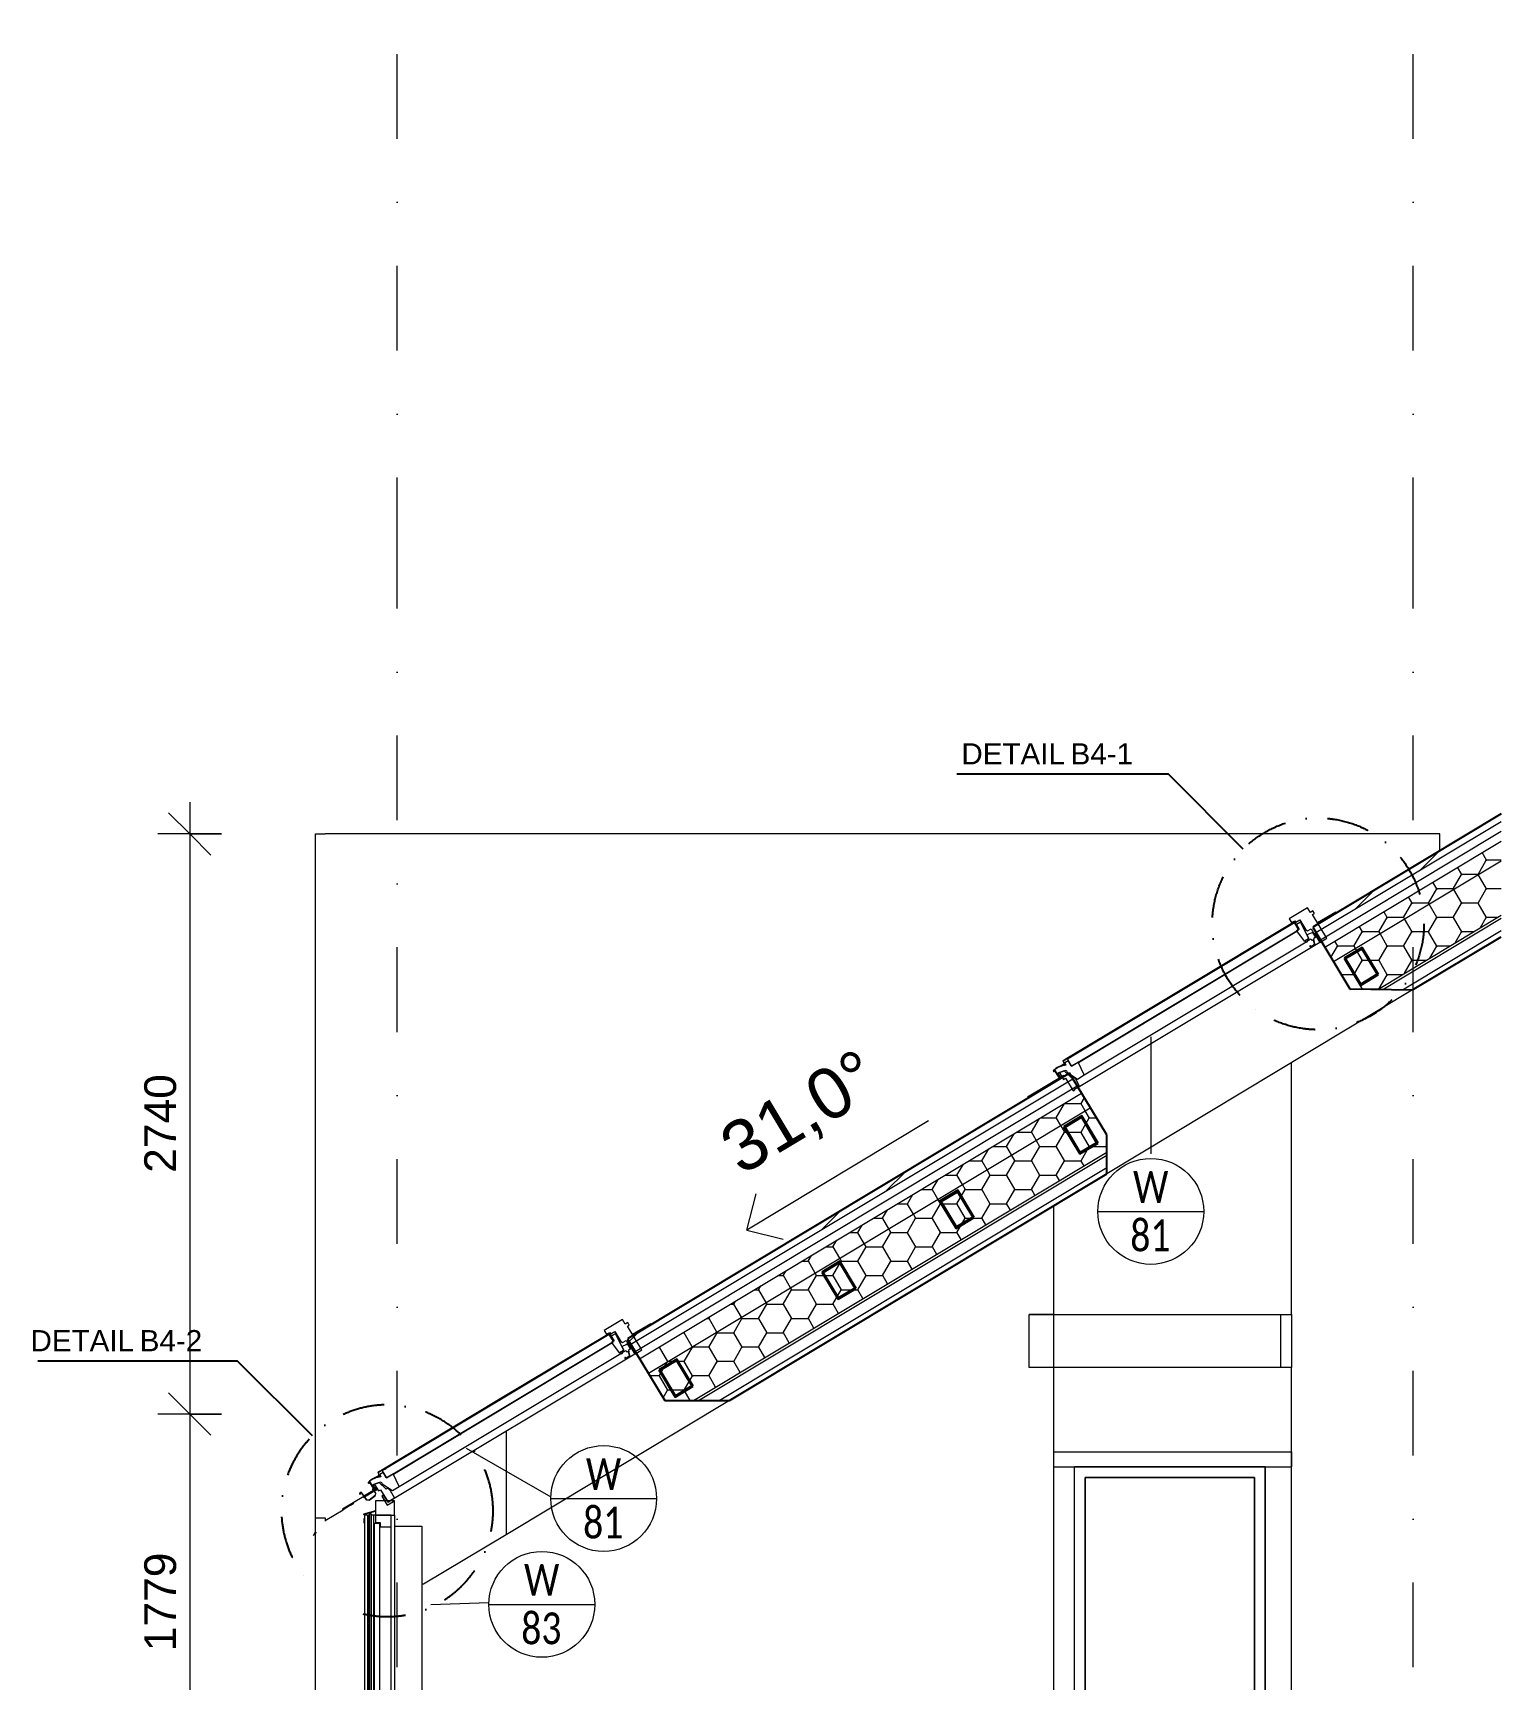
# Model space of a CAD drawing. Header units: millimetres. Extents: x -9657 to 178820, y -8645 to 72638.
# Drawn here: x 170450 to 177385, y 8348 to 16123 of the extents above; entities that cross this region are included whole.
import ezdxf

# ---------------------------------------------------------------- set-up
doc = ezdxf.new("R2010")
doc.units = ezdxf.units.MM
doc.linetypes.add('HA_DashDot_10mm-S3mm', pattern=[1000, 400, -300, 0, -300])
doc.linetypes.add('HA_DashDot_4mm-S1mm', pattern=[400, 200, -100, 0, -100])
for name, color, linetype, lineweight in [('A-____-____-DIMS', 9, 'Continuous', 5), ('A-____-____-DIMS-100', 9, 'Continuous', 5), ('A-DETL-____-OTLN', 9, 'Continuous', 25), ('A-DOOR-____-OTLN', 9, 'Continuous', 9), ('A-DOOR-FRAM-OTLN', 9, 'Continuous', 9), ('A-FLOR-____-OVHD', 9, 'HA_DashDot_4mm-S1mm', 25), ('A-GENM-____-OTLN', 9, 'Continuous', 9), ('A-GLAZ-____-IDEN', 9, 'Continuous', 9), ('A-GLAZ-____-MCUT', 9, 'Continuous', 5), ('A-GLAZ-____-OTLN', 9, 'Continuous', 5), ('A-ROOF-____-MCUT', 9, 'Continuous', 25), ('A-ROOF-____-OTLN', 9, 'Continuous', 9), ('A-ROOF-____-PATT', 9, 'Continuous', 25), ('A-WALL-____-OTLN', 9, 'Continuous', 9), ('G-____-____-DIMS', 9, 'Continuous', 5), ('G-____-____-TEXT', 9, 'Continuous', 5), ('I-WALL-____-OTLN', 9, 'Continuous', 9), ('S-BEAM-____-MCUT', 9, 'Continuous', 25), ('S-COLS-____-OTLN', 9, 'Continuous', 9), ('S-GRID-____-OTLN', 9, 'Continuous', 5)]:
    doc.layers.add(name, color=color, linetype=linetype, lineweight=lineweight)
doc.styles.add('Arial_1', font='arial.ttf', dxfattribs={"height": 150})
doc.styles.add('Arial_2', font='arial.ttf', dxfattribs={"height": 100})
doc.styles.add('Arial_4', font='arial.ttf', dxfattribs={"height": 240})
doc.styles.add('Calibri', font='calibri.ttf', dxfattribs={"width": 0.8, "height": 150})
doc.dimstyles.new('Inner_Dimensions_1', dxfattribs={"dimscale": 304.8, "dimtxt": 153.03891, "dimasz": 0.656168, "dimexe": 0.492126, "dimexo": 0.0625, "dimgap": 0.065617, "dimtad": 1, "dimdec": 0, "dimzin": 0, "dimdsep": 46, "dimtxsty": 'Arial_1', "dimblk1": 'OBLIQUE', "dimblk2": 'OBLIQUE', "dimsah": 1, "dimcen": 0.09, "dimdle": 0.492126, "dimazin": 0, "dimtfac": 1, "dimtdec": 4, "dimtix": 1, "dimtmove": 0, "dimatfit": 3, "dimfxl": 0.492126, "dimfxlon": 1, "dimtvp": 1, "dimtolj": 1, "dimtzin": 0, "dimlwd": 9, "dimlwe": 9, "dimarcsym": 2})
pattern_1 = [(0, (-4910.684, 1865.4), (117.187, 67.658), [78.125, -156.25]), (120, (-4910.684, 1865.4), (-117.18755, 67.6588), [78.125, -156.25]), (60, (-4910.684, 1865.4), (0.00045, 135.3168), [0, -156.25, 78.125, 0])]

# ---------------------------------------------------------------- blocks, each defined once
blk = doc.blocks.new('Roof-Windows_VELUX_VFE - VFE size 940x1370 _PK38__31-1785092-ŘEZ 7-7 OBJEKT C')
at = {"layer": 'A-GLAZ-____-MCUT', "color": 250}
for p, q in [((-5503.5, 9253.5), (-5518.2, 9246.3)), ((-5517, 9246), (-5503.2, 9252.8)), ((-5503.2, 9252.8), (-5503.5, 9253.5)), ((-5570.5, 9230.6), (-5579.1, 9224.3)), ((-5579.1, 9224.3), (-5576.9, 9221.3)), ((-5578, 9224.2), (-5570.7, 9229.4)), ((-5576.7, 9222.4), (-5578, 9224.2)), ((-5576.9, 9221.3), (-5573.3, 9223.8)), ((-5573.8, 9224.5), (-5576.7, 9222.4)), ((-5573.3, 9223.8), (-5573.8, 9224.5)), ((-5570.7, 9229.4), (-5545.6, 9194.9)), ((-5545.2, 9195.6), (-5570.5, 9230.6)), ((-5545.6, 9194.9), (-5533.9, 9193)), ((-5534.1, 9193.8), (-5545.2, 9195.6)), ((-5505.2, 9214.8), (-5534.1, 9193.8)), ((-5533.9, 9193), (-5504.4, 9214.4)), ((-5518.2, 9246.3), (-5503.4, 9225.9)), ((-5502.6, 9226.1), (-5517, 9246)), ((-5503.4, 9225.9), (-5505.2, 9214.8)), ((-5504.4, 9214.4), (-5502.6, 9226.1)), ((-5414.4, 9190.6), (-5502.9, 9190.6)), ((-5502.9, 9190.6), (-5502.9, 9122.4)), ((-5464.9, 9217.4), (-5473.5, 9212.3)), ((-5473.5, 9212.3), (-5447.8, 9169.4)), ((-5444.3, 9183.1), (-5464.9, 9217.4)), ((-5447.8, 9169.4), (-5417.7, 9187.4)), ((-5422.9, 9196), (-5444.3, 9183.1)), ((-5417.7, 9187.4), (-5422.9, 9196)), ((-5414.4, 9122.4), (-5414.4, 9190.6)), ((-5502.9, 9142.8), (-5560.6, 9126.7)), ((-5560.6, 9125.9), (-5502.9, 9141.9)), ((-5557.4, 9104.7), (-5558.2, 9104.7)), ((-5558.2, 9104.7), (-5558.2, 9087.9)), ((-5557.4, 9087.1), (-5557.4, 9104.7)), ((-5502.9, 9141.9), (-5502.9, 9142.8)), ((-5502.9, 9122.4), (-5502.9, 9088.5)), ((-5429.3, 9122.4), (-5502.9, 9122.4)), ((-5502.9, 9122.4), (-5414.4, 9122.4)), ((-5429.3, 9067.9), (-5429.3, 9122.4)), ((-5558.2, 9087.9), (-5560.6, 9087.9)), ((-5560.6, 9087.1), (-5557.4, 9087.1)), ((-5509, 9083), (-5509, 7899.8)), ((-5483.5, 9083), (-5509, 9083)), ((-5502.9, 9088.5), (-5480.8, 9088.5)), ((-5483.5, 7899.8), (-5483.5, 9083)), ((-5480.8, 9088.5), (-5480.8, 9067.9)), ((-5480.8, 9067.9), (-5429.3, 9067.9)), ((-5519, 7911.4), (-5519, 7822.8)), ((-5509, 7911.4), (-5519, 7911.4)), ((-5509, 7896.7), (-5509, 7911.4)), ((-5509, 7899.8), (-5483.5, 7899.8)), ((-5501.3, 7896.7), (-5509, 7896.7)), ((-5501.3, 7822.8), (-5501.3, 7896.7)), ((-5480.8, 7896.7), (-5501.3, 7896.7)), ((-5501.3, 7896.7), (-5501.3, 7820.6)), ((-5429.3, 7911.5), (-5480.8, 7916.9)), ((-5480.8, 7916.9), (-5480.8, 7896.7)), ((-5414.4, 7911.5), (-5429.3, 7911.5)), ((-5414.4, 7820.6), (-5414.4, 7911.5)), ((-5519, 7822.8), (-5501.3, 7822.8)), ((-5501.3, 7820.6), (-5414.4, 7820.6))]:
    blk.add_line(p, q, dxfattribs=at)
at = {"layer": 'A-GLAZ-____-OTLN', "color": 250}
for p, q in [((-5555.6, 9122.4), (-5555.6, 7840.6)), ((-5541.6, 9122.4), (-5555.6, 9122.4)), ((-5541.6, 9122.4), (-5541.6, 7820.6)), ((-5537.6, 9122.4), (-5537.6, 7820.6)), ((-5532.2, 9122.4), (-5537.6, 9122.4)), ((-5532.2, 9128), (-5521.8, 9128)), ((-5532.2, 9128), (-5532.2, 7820.6)), ((-5521.8, 7820.6), (-5521.8, 9128)), ((-5511, 9122.4), (-5521.8, 9122.4)), ((-5511, 7911.4), (-5511, 9122.4)), ((-5502.9, 9122.4), (-5511, 9122.4)), ((-5414.4, 9122.4), (-5414.4, 7911.5)), ((-5429.3, 7911.5), (-5429.3, 9067.9)), ((-5555.6, 7840.6), (-5551.6, 7820.6)), ((-5511, 7822.8), (-5511, 7820.6))]:
    blk.add_line(p, q, dxfattribs=at)
blk = doc.blocks.new('Roof-Windows_VELUX_GLL_1061 - PK08-1785849-ŘEZ 7-7 OBJEKT C')
at = {"layer": 'A-GLAZ-____-OTLN', "color": 250}
for p, q in [((-5659.2, 9152.4), (-5558.6, 9212.8)), ((-5557.9, 9213.2), (-5513.5, 9239.9)), ((-5513, 9240.2), (-5510.3, 9241.8)), ((-5508.7, 9242.8), (-5505.2, 9244.9)), ((-5503.2, 9246.1), (-5497.2, 9249.7)), ((-5659.2, 9152.4), (-5656.6, 9148.1)), ((-5621.8, 9169), (-5656.6, 9148.1))]:
    blk.add_line(p, q, dxfattribs=at)
for centre, radius, start, end in [((-5458.4, 9302.3), 36.5, 114.04752, 120.00698), ((-5458.4, 9302.3), 35.5, 113.85161, 119.9931), ((-5534.8, 9276), 2.83, 148.89343, 218.03278), ((-5465.5, 9206.9), 100.7, 119.88354, 135.06556), ((-5534.8, 9276), 2.83, 231.86065, 301), ((-5511.6, 9263.4), 3.7, 167.66979, 196.5566), ((-5511.6, 9263.4), 1.7, 167.66979, 182.11319), ((-5511.6, 9263.4), 1.7, 109.89617, 138.78298), ((-5465.5, 9206.9), 100.7, 109.30994, 116.11614)]:
    blk.add_arc(centre, radius, start, end, dxfattribs=at)
blk = doc.blocks.new('Roof-Windows_VELUX_GLL_1061 - MK08-1785881-ŘEZ 7-7 OBJEKT C')
at = {"layer": 'A-GLAZ-____-OTLN', "color": 250}
for centre, radius, start, end in [((-5458.4, 9302.3), 36.5, 114.04752, 120.00698), ((-5458.4, 9302.3), 35.5, 113.85161, 119.9931), ((-5534.8, 9276), 2.83, 148.89343, 218.03278), ((-5534.8, 9276), 2.83, 231.86065, 301), ((-5511.6, 9263.4), 3.7, 167.66979, 196.5566), ((-5511.6, 9263.4), 1.7, 167.66979, 182.11319), ((-5511.6, 9263.4), 1.7, 109.89617, 138.78298)]:
    blk.add_arc(centre, radius, start, end, dxfattribs=at)
blk = doc.blocks.new('Roof-Windows_VELUX_GLL_1061 - PK08-1786651-ŘEZ 7-7 OBJEKT C')
at = {"layer": 'A-GLAZ-____-MCUT', "color": 250}
for p, q in [((-1101.1, 11991), (-1187.4, 11939.1)), ((-1088, 11969.2), (-1101.1, 11991)), ((-1075.9, 11976.5), (-1088, 11969.2)), ((-1068.9, 11964.8), (-1075.9, 11976.5)), ((-1163.5, 11920), (-2235.6, 11275.8)), ((-1187.4, 11939.1), (-1176.5, 11921)), ((-1176.5, 11921), (-1161.4, 11930)), ((-1144, 11887.4), (-1163.5, 11920)), ((-1161.4, 11930), (-1156.9, 11922.6)), ((-1156.9, 11922.6), (-1138, 11934)), ((-1134.8, 11923.3), (-1153.9, 11911.8)), ((-1153.9, 11911.8), (-1140.5, 11889.5)), ((-1138, 11934), (-1133.1, 11925.8)), ((-1133.1, 11920.4), (-1134.8, 11923.3)), ((-1133.1, 11925.8), (-1108.6, 11887.1)), ((-1095.4, 11846.4), (-1133.1, 11920.4)), ((-1077.7, 11959.5), (-1068.9, 11964.8)), ((-1010.3, 11847.3), (-1077.7, 11959.5)), ((-968, 11971.1), (-1053.7, 11919.6)), ((-1053.7, 11919.6), (-1051.2, 11915.3)), ((-1051.2, 11915.3), (-965.5, 11966.8)), ((-965.5, 11966.8), (-968, 11971.1)), ((-2216, 11243.3), (-1144, 11887.4)), ((-1140.5, 11889.5), (-1153.5, 11881.7)), ((-1153.5, 11881.7), (-1117.1, 11833.4)), ((-1117.1, 11833.4), (-1095.4, 11846.4)), ((-1095.4, 11846.4), (-1112, 11836.4)), ((-1112, 11836.4), (-1108.9, 11831.2)), ((-1108.6, 11887.1), (-1100.7, 11882.3)), ((-1083.5, 11871.4), (-1104, 11863.3)), ((-1104, 11863.3), (-1095.4, 11846.4)), ((-1101.8, 11836.5), (-1084.5, 11843.9)), ((-1101.2, 11835.1), (-1101.8, 11836.5)), ((-1100.7, 11882.3), (-1084.3, 11892.1)), ((-1084.5, 11843.9), (-1082.5, 11839.3)), ((-1084.3, 11892.1), (-1071.3, 11870.6)), ((-1077, 11875.3), (-1083.5, 11871.4)), ((-1078.5, 11837.6), (-1073.9, 11839.6)), ((-1063.9, 11853.4), (-1077, 11875.3)), ((-1071.3, 11870.6), (-1069.3, 11871.1)), ((-1069.3, 11871.1), (-1043.2, 11827.6)), ((-1067.6, 11850.3), (-1065.4, 11850.5)), ((-1043.2, 11827.6), (-1010.3, 11847.3)), ((-2241, 11278.1), (-2256.2, 11269)), ((-2255, 11268.6), (-2240.5, 11277.2)), ((-2235.6, 11275.8), (-2216, 11243.3)), ((-2219.4, 11285.6), (-2233.2, 11281.5)), ((-2232.9, 11280.5), (-2222.8, 11283.5)), ((-2222.8, 11283.5), (-2219.4, 11285.6)), ((-2252.1, 11199.6), (-2423.5, 11096.6)), ((-2297.6, 11217.8), (-2294.7, 11219.5)), ((-2270.9, 11183.8), (-2295.9, 11225.4)), ((-2295.9, 11225.4), (-2285.6, 11208.3)), ((-2294.7, 11219.5), (-2272.7, 11182.8)), ((-2285.6, 11208.3), (-2241.6, 11224)), ((-2279.1, 11205.6), (-2267.3, 11186)), ((-2265.5, 11187), (-2277.3, 11206.7)), ((-2250.1, 11220.8), (-2277.1, 11211)), ((-2276.5, 11209.2), (-2271.7, 11210.9)), ((-2271.7, 11210.9), (-2253.8, 11181)), ((-2256.2, 11269), (-2248.9, 11249.9)), ((-2246.9, 11247.5), (-2255, 11268.6)), ((-2249.5, 11195.3), (-2252.1, 11199.6)), ((-2217.9, 11189.7), (-2250.1, 11220.8)), ((-2232.3, 11267.8), (-2247.5, 11258.7)), ((-2247.5, 11258.7), (-2243.3, 11247.9)), ((-2241.6, 11224), (-2236.1, 11215)), ((-2236.1, 11215), (-2187.8, 11182.4)), ((-2217.1, 11242.6), (-2232.3, 11267.8)), ((-2184.2, 11262.4), (-2217.1, 11242.6)), ((-2187.8, 11182.4), (-2155.9, 11201.6)), ((-2155.9, 11201.6), (-2184.2, 11262.4)), ((-2420.9, 11092.3), (-2249.5, 11195.3)), ((-2272.7, 11182.8), (-2270.9, 11183.8)), ((-2267.3, 11186), (-2265.5, 11187)), ((-2253.8, 11181), (-2243.8, 11185.9)), ((-2243.8, 11185.9), (-2208.6, 11127.3)), ((-2209.6, 11194.7), (-2217.9, 11189.7)), ((-2196.3, 11181.9), (-2209.6, 11194.7)), ((-2208.6, 11127.3), (-2200.8, 11132)), ((-2201.9, 11134), (-2178.4, 11148.2)), ((-2200.8, 11132), (-2201.9, 11134)), ((-2178.4, 11148.2), (-2196.3, 11181.9)), ((-2423.5, 11096.6), (-2420.9, 11092.3))]:
    blk.add_line(p, q, dxfattribs=at)
for centre, radius, start, end in [((-1105.2, 11833.5), 4.3, 211, 23.24999), ((-1098.4, 11846.3), 40.7, 285.41763, 320.29164), ((-1079.7, 11840.5), 3.1, 203.25068, 293.25008), ((-1098.4, 11846.3), 39.3, 295.57216, 320.29124), ((-1073.3, 11838.2), 1.5, 9.59297, 113.25008), ((-1067.1, 11845.3), 5, 95.42818, 202.10633), ((-1063.6, 11829.7), 8.4, 169.78748, 234.9676), ((-1092.7, 11834.9), 21.2, 349.78748, 9.59297), ((-1092.7, 11834.9), 22.6, 349.78871, 22.10633), ((-1063.6, 11829.7), 7, 169.78871, 234.9676), ((-1069, 11821.9), 1.1, 320.29124, 54.9676), ((-1069, 11821.9), 2.5, 320.29164, 54.9676), ((-1065.6, 11852.4), 1.93, 275.42818, 31), ((-1088.2, 11809.5), 2.5, 51.69009, 285.41763), ((-1083.6, 11815.4), 5, 231.69009, 295.57216), ((-2222.8, 11246.5), 36.5, 106.56542, 120.00698), ((-2222.8, 11246.5), 35.5, 106.56542, 119.9931), ((-2299.1, 11220.2), 2.83, 135.06556, 301), ((-2229.8, 11151.1), 100.7, 100.93413, 135.06556), ((-2232.3, 11149.6), 99, 118.91634, 130.0115), ((-2232.3, 11149.6), 99, 118.9241, 130.00929), ((-2232.3, 11149.6), 99, 107.85253, 118.91633), ((-2232.3, 11149.6), 99, 107.85252, 118.9241), ((-2275.9, 11207.6), 3.7, 109.89617, 211), ((-2275.9, 11207.6), 1.7, 109.89617, 211), ((-2232.2, 11149.2), 99.3, 96.42618, 107.83386), ((-2232.2, 11149.2), 99.3, 98.4924, 107.83387)]:
    blk.add_arc(centre, radius, start, end, dxfattribs=at)
at = {"layer": 'A-GLAZ-____-OTLN', "color": 250}
for p, q in [((-1686.8, 11612.3), (-1163.1, 11927)), ((-1160.1, 11922.1), (-1163.5, 11920)), ((-1163.1, 11927), (-1160.1, 11922.1)), ((-1160.1, 11922.1), (-1154.6, 11912.9)), ((-1154.6, 11912.9), (-1158, 11910.9)), ((-1132.6, 11925), (-1157.5, 11910)), ((-1153.9, 11911.8), (-1157.4, 11909.7)), ((-1043.2, 11827.6), (-2184.4, 11141.9)), ((-1151.1, 11878.5), (-2182.5, 11258.7)), ((-2155.9, 11201.6), (-1108.3, 11831.1)), ((-1101.3, 11835.3), (-1092.6, 11840.5)), ((-1077, 11875.3), (-1074.9, 11876.5)), ((-1064, 11862.3), (-1067.8, 11860)), ((-2238.3, 11280.9), (-1686.8, 11612.3)), ((-1686.8, 11612.3), (-1683.8, 11607.4)), ((-1683.8, 11607.4), (-1686.8, 11612.3)), ((-2235.3, 11276), (-2238.3, 11280.9)), ((-2250.1, 11253.5), (-2266.1, 11243.9)), ((-2246.3, 11255.7), (-2249.4, 11253.9)), ((-2209.6, 11194.7), (-2207.8, 11195.8)), ((-2191.5, 11184.9), (-2196.3, 11182))]:
    blk.add_line(p, q, dxfattribs=at)
blk = doc.blocks.new('HA_DR_Single_Swing_Solid - In_BJ_800x2100-V81-ŘEZ 7-7 OBJEKT C')
at = {"layer": 'A-DOOR-____-OTLN', "color": 50}
for p, q in [((-2151.8, 9300), (-2151.8, 7200)), ((-1351.8, 9300), (-2151.8, 9300)), ((-1351.8, 7200), (-1351.8, 9300))]:
    blk.add_line(p, q, dxfattribs=at)
at = {"layer": 'A-DOOR-FRAM-OTLN', "color": 50}
for p, q in [((-1301.8, 9350), (-2201.8, 9350)), ((-2201.8, 7200), (-2201.8, 9350)), ((-1301.8, 7200), (-1301.8, 9350)), ((-2151.8, 7200), (-2151.8, 9300)), ((-2151.8, 9300), (-1351.8, 9300)), ((-1351.8, 9300), (-1351.8, 7200))]:
    blk.add_line(p, q, dxfattribs=at)
blk = doc.blocks.new('Roof-Windows_VELUX_GLL_1061 - PK08-1786227-ŘEZ 7-7 OBJEKT C')
at = {"layer": 'A-GLAZ-____-MCUT', "color": 250}
for p, q in [((-4336.8, 10046.8), (-4423.1, 9994.9)), ((-4323.7, 10025), (-4336.8, 10046.8)), ((-4311.6, 10032.3), (-4323.7, 10025)), ((-4304.6, 10020.6), (-4311.6, 10032.3)), ((-4399.2, 9975.8), (-5471.3, 9331.6)), ((-4423.1, 9994.9), (-4412.2, 9976.8)), ((-4412.2, 9976.8), (-4397.1, 9985.8)), ((-4379.6, 9943.2), (-4399.2, 9975.8)), ((-4397.1, 9985.8), (-4392.6, 9978.4)), ((-4392.6, 9978.4), (-4373.7, 9989.8)), ((-4370.5, 9979.1), (-4389.6, 9967.6)), ((-4389.6, 9967.6), (-4376.2, 9945.3)), ((-4373.7, 9989.8), (-4368.8, 9981.6)), ((-4368.8, 9976.2), (-4370.5, 9979.1)), ((-4368.8, 9981.6), (-4344.2, 9942.9)), ((-4331, 9902.2), (-4368.8, 9976.2)), ((-4313.4, 10015.3), (-4304.6, 10020.6)), ((-4246, 9903.1), (-4313.4, 10015.3)), ((-4203.7, 10026.9), (-4289.4, 9975.4)), ((-4289.4, 9975.4), (-4286.9, 9971.1)), ((-4286.9, 9971.1), (-4201.1, 10022.6)), ((-4201.1, 10022.6), (-4203.7, 10026.9)), ((-5451.7, 9299.1), (-4379.6, 9943.2)), ((-4376.2, 9945.3), (-4389.2, 9937.5)), ((-4389.2, 9937.5), (-4352.8, 9889.2)), ((-4352.8, 9889.2), (-4331, 9902.2)), ((-4331, 9902.2), (-4347.7, 9892.2)), ((-4347.7, 9892.2), (-4344.5, 9887)), ((-4344.2, 9942.9), (-4336.4, 9938.1)), ((-4319.2, 9927.2), (-4339.7, 9919.1)), ((-4339.7, 9919.1), (-4331, 9902.2)), ((-4337.5, 9892.3), (-4320.2, 9899.7)), ((-4336.9, 9891), (-4337.5, 9892.3)), ((-4336.4, 9938.1), (-4320, 9948)), ((-4320.2, 9899.7), (-4318.2, 9895.1)), ((-4320, 9948), (-4307, 9926.4)), ((-4312.7, 9931.1), (-4319.2, 9927.2)), ((-4314.1, 9893.4), (-4309.5, 9895.4)), ((-4299.6, 9909.2), (-4312.7, 9931.1)), ((-4307, 9926.4), (-4305, 9926.9)), ((-4305, 9926.9), (-4278.8, 9883.4)), ((-4303.3, 9906.1), (-4301.1, 9906.3)), ((-4278.8, 9883.4), (-4246, 9903.1)), ((-5476.7, 9333.9), (-5491.9, 9324.8)), ((-5490.6, 9324.4), (-5476.2, 9333)), ((-5471.3, 9331.6), (-5451.7, 9299.1)), ((-5455.1, 9341.4), (-5468.9, 9337.3)), ((-5468.6, 9336.3), (-5458.5, 9339.3)), ((-5458.5, 9339.3), (-5455.1, 9341.4)), ((-5533.3, 9273.6), (-5530.4, 9275.3)), ((-5506.6, 9239.6), (-5531.6, 9281.2)), ((-5531.6, 9281.2), (-5521.3, 9264.1)), ((-5530.4, 9275.3), (-5508.3, 9238.6)), ((-5521.3, 9264.1), (-5477.3, 9279.8)), ((-5514.7, 9261.5), (-5502.9, 9241.8)), ((-5501.2, 9242.8), (-5513, 9262.5)), ((-5485.8, 9276.6), (-5512.8, 9266.8)), ((-5512.1, 9265), (-5507.4, 9266.7)), ((-5507.4, 9266.7), (-5489.4, 9236.9)), ((-5491.9, 9324.8), (-5484.6, 9305.8)), ((-5482.6, 9303.3), (-5490.6, 9324.4)), ((-5453.6, 9245.6), (-5485.8, 9276.6)), ((-5468, 9323.6), (-5483.1, 9314.5)), ((-5483.1, 9314.5), (-5479, 9303.8)), ((-5477.3, 9279.8), (-5471.8, 9270.8)), ((-5471.8, 9270.8), (-5423.5, 9238.2)), ((-5452.8, 9298.4), (-5468, 9323.6)), ((-5419.9, 9318.2), (-5452.8, 9298.4)), ((-5423.5, 9238.2), (-5391.5, 9257.4)), ((-5391.5, 9257.4), (-5419.9, 9318.2)), ((-5508.3, 9238.6), (-5506.6, 9239.6)), ((-5502.9, 9241.8), (-5501.2, 9242.8)), ((-5489.4, 9236.9), (-5479.5, 9241.7)), ((-5479.5, 9241.7), (-5444.3, 9183.1)), ((-5445.3, 9250.5), (-5453.6, 9245.6)), ((-5432, 9237.7), (-5445.3, 9250.5)), ((-5444.3, 9183.1), (-5436.4, 9187.9)), ((-5437.6, 9189.8), (-5414.1, 9204)), ((-5436.4, 9187.9), (-5437.6, 9189.8)), ((-5414.1, 9204), (-5432, 9237.7))]:
    blk.add_line(p, q, dxfattribs=at)
for centre, radius, start, end in [((-4340.9, 9889.3), 4.3, 211, 23.24999), ((-4334.1, 9902.1), 40.7, 285.41763, 320.29164), ((-4315.4, 9896.3), 3.1, 203.25068, 293.25008), ((-4334.1, 9902.1), 39.3, 295.57216, 320.29124), ((-4308.9, 9894), 1.5, 9.59297, 113.25008), ((-4302.8, 9901.1), 5, 95.42818, 202.10633), ((-4299.2, 9885.5), 8.4, 169.78748, 234.9676), ((-4328.4, 9890.8), 21.2, 349.78748, 9.59297), ((-4328.4, 9890.8), 22.6, 349.78871, 22.10633), ((-4299.2, 9885.5), 7, 169.78871, 234.9676), ((-4304.7, 9877.7), 1.1, 320.29124, 54.9676), ((-4304.7, 9877.7), 2.5, 320.29164, 54.9676), ((-4301.3, 9908.3), 1.93, 275.42818, 31), ((-4323.9, 9865.3), 2.5, 51.69009, 285.41763), ((-4319.3, 9871.2), 5, 231.69009, 295.57216), ((-5458.4, 9302.3), 36.5, 106.56542, 120.00698), ((-5458.4, 9302.3), 35.5, 106.56542, 119.9931), ((-5534.8, 9276), 2.83, 135.06556, 301), ((-5465.5, 9206.9), 100.7, 100.93413, 135.06556), ((-5468, 9205.4), 99, 118.91634, 130.0115), ((-5468, 9205.4), 99, 118.9241, 130.00929), ((-5468, 9205.4), 99, 107.85253, 118.91633), ((-5468, 9205.4), 99, 107.85252, 118.9241), ((-5511.6, 9263.4), 3.7, 109.89617, 211), ((-5511.6, 9263.4), 1.7, 109.89617, 211), ((-5467.9, 9205), 99.3, 96.42618, 107.83386), ((-5467.9, 9205), 99.3, 98.4924, 107.83387)]:
    blk.add_arc(centre, radius, start, end, dxfattribs=at)
at = {"layer": 'A-GLAZ-____-OTLN', "color": 250}
for p, q in [((-4922.4, 9668.1), (-4398.7, 9982.8)), ((-4398.7, 9982.8), (-4395.8, 9977.9)), ((-4395.8, 9977.9), (-4398.4, 9976.3)), ((-4395.8, 9977.9), (-4390.3, 9968.7)), ((-4390.3, 9968.7), (-4393.7, 9966.7)), ((-4368.2, 9980.8), (-4393.2, 9965.8)), ((-4389.6, 9967.6), (-4393, 9965.5)), ((-4278.8, 9883.4), (-5422.9, 9196)), ((-4386.8, 9934.3), (-5418.2, 9314.6)), ((-5391.5, 9257.4), (-4344.4, 9886.6)), ((-4337, 9891.1), (-4328.3, 9896.3)), ((-4311.9, 9931.5), (-4310.6, 9932.4)), ((-4299.7, 9918.1), (-4303.5, 9915.8)), ((-5474, 9336.7), (-4922.4, 9668.1)), ((-4922.4, 9668.1), (-4919.5, 9663.2)), ((-4919.5, 9663.2), (-4922.4, 9668.1)), ((-5471, 9331.8), (-5474, 9336.7)), ((-5485.7, 9309.3), (-5501.8, 9299.7)), ((-5482, 9311.6), (-5485, 9309.7)), ((-5445.3, 9250.5), (-5443.5, 9251.6)), ((-5427.2, 9240.7), (-5432, 9237.8))]:
    blk.add_line(p, q, dxfattribs=at)
blk = doc.blocks.new('TB_Porotherm KP11_5_1250mm - TB_Porotherm KP11_5_1250mm-V82-ŘEZ 7-7 OBJEKT C')
at = {"layer": 'A-GENM-____-OTLN', "color": 50}
for p, q in [((-2301.8, 9421), (-1176.8, 9421)), ((-1176.8, 9421), (-1176.8, 9350)), ((-2301.8, 9350), (-1176.8, 9350))]:
    blk.add_line(p, q, dxfattribs=at)
blk = doc.blocks.new('HA_GM_Gutter_Facade - HA_GM_Gutter_Facade TP02-2051031-ŘEZ 7-7 OBJEKT C')
at = {"layer": 'A-GENM-____-OTLN', "color": 50}
for p, q in [((-5796.3, 9027), (-5788.8, 9040)), ((-5788.8, 9040), (-5781.8, 9040))]:
    blk.add_line(p, q, dxfattribs=at)
blk = doc.blocks.new('185-01_OBJEKT C_Central_rvt-4-ŘEZ 7-7 OBJEKT C')
at = {"layer": 'A-ROOF-____-PATT', "lineweight": 5}
h = blk.add_hatch(dxfattribs=at)
h.set_pattern_fill('FP_6', color=8, style=0, pattern_type=2)
h.set_pattern_definition([(45, (-4910.7, 1865.4), (-251.447, 251.447), []), (45, (-4910.7, 2246.4), (-251.447, 251.447), [])])
h.paths.add_polyline_path([(-4297.1, 9929.9), (-2209.8, 11184.1), (-2225.3, 11209.8), (-4312.6, 9955.7), (-4298.1, 9931.5)])
h.paths.add_polyline_path([(-1061.4, 11874.1), (-187.2, 12399.5), (-187.2, 12434.5), (-1076.9, 11899.9), (-1063, 11876.7)])
h = blk.add_hatch(dxfattribs=at)
h.set_pattern_fill('FP_43', color=250, style=0, pattern_type=2)
h.set_pattern_definition(pattern_1)
h.paths.add_polyline_path([(-4214.7, 9792.8), (-2127.4, 11047), (-2168.6, 11115.6), (-4255.9, 9861.4)])
h.paths.add_polyline_path([(-979, 11737), (-187.2, 12212.8), (-187.2, 12306.1), (-1020.2, 11805.6)])
h = blk.add_hatch(dxfattribs=at)
h.set_pattern_fill('FP_43', color=250, style=0, pattern_type=2)
h.set_pattern_definition(pattern_1)
h.paths.add_polyline_path([(-4074.4, 9664.1), (-4001.8, 9664.1), (-2050, 10836.8), (-2050, 10918.2), (-2121.2, 11036.6), (-2121.2, 11036.6), (-2127.4, 11047), (-4214.7, 9792.8), (-4137.4, 9664.1), (-4088.1, 9664.1)])
h.paths.add_polyline_path([(-770, 11605.9), (-187.2, 11956.1), (-187.2, 12212.8), (-979, 11737), (-901.7, 11608.2), (-777.2, 11606.1)])
at = {"layer": 'A-ROOF-____-MCUT', "color": 10}
for p, q in [((-187.2, 12434.5), (-1076.9, 11899.9)), ((-1076.9, 11899.9), (-901.7, 11608.2)), ((-604.9, 11603.1), (-187.2, 11854.1)), ((-901.7, 11608.2), (-604.9, 11603.1)), ((-2225.3, 11209.8), (-4312.6, 9955.7)), ((-2050, 10918.2), (-2225.3, 11209.8)), ((-2050, 10734.7), (-2050, 10918.2)), ((-3831.9, 9664.1), (-2050, 10734.7)), ((-4312.6, 9955.7), (-4137.4, 9664.1)), ((-4137.4, 9664.1), (-3831.9, 9664.1))]:
    blk.add_line(p, q, dxfattribs=at)
at = {"layer": 'A-ROOF-____-MCUT', "color": 50, "lineweight": 9}
for p, q in [((-1061.4, 11874.1), (-187.2, 12399.5)), ((-1040.8, 11839.9), (-187.2, 12352.8)), ((-1020.2, 11805.6), (-187.2, 12306.1)), ((-979, 11737), (-187.2, 12212.8)), ((-770, 11605.9), (-187.2, 11956.1)), ((-746.4, 11605.5), (-187.2, 11941.6)), ((-652, 11603.9), (-187.2, 11883.2)), ((-4297.1, 9929.9), (-2209.8, 11184.1)), ((-4276.5, 9895.7), (-2189.2, 11149.8)), ((-4255.9, 9861.4), (-2168.6, 11115.6)), ((-4214.7, 9792.8), (-2127.4, 11047)), ((-4001.8, 9664.1), (-2050, 10836.8)), ((-3977.6, 9664.1), (-2050, 10822.2)), ((-3880.5, 9664.1), (-2050, 10763.9))]:
    blk.add_line(p, q, dxfattribs=at)
at = {"layer": 'A-ROOF-____-OTLN', "color": 50}
for p, q in [((-604.9, 11603.1), (-2050, 10734.7)), ((-3831.9, 9664.1), (-4886.7, 9030.3)), ((-4886.7, 9518.1), (-4886.7, 9030.3)), ((-5621.8, 9169), (-5605.9, 9178.5)), ((-5560.8, 9205.7), (-5555.7, 9208.7)), ((-5555, 9209.1), (-5510.6, 9235.8)), ((-5509.9, 9236.2), (-5494.6, 9245.4)), ((-5741.8, 9096.9), (-5656.6, 9148.1)), ((-4886.7, 9030.3), (-5276.8, 8795.9)), ((-5276.8, 8795.9), (-5284.3, 8795.9))]:
    blk.add_line(p, q, dxfattribs=at)
at = {"layer": 'A-WALL-____-OTLN', "color": 50}
for p, q in [((-5786.8, 12340), (-5741.8, 12340)), ((-5786.8, 9109.9), (-5786.8, 12340)), ((-476.8, 12340), (-5741.8, 12340)), ((-476.8, 12260.4), (-476.8, 12340)), ((-5786.8, 9109.9), (-5754.3, 9109.9)), ((-5786.8, 7820.6), (-5786.8, 9109.9)), ((-5754.3, 9109.9), (-5741.8, 9109.9)), ((-5741.8, 9096.9), (-5656.6, 9148.1)), ((-5741.8, 9109.9), (-5741.8, 9093.6)), ((-5414.4, 9069.9), (-5284.3, 9069.9)), ((-5284.3, 9069.9), (-5284.3, 7820.6))]:
    blk.add_line(p, q, dxfattribs=at)
at = {"layer": 'I-WALL-____-OTLN', "color": 50}
for p, q in [((-1176.8, 10070), (-1176.8, 11259.4)), ((-2301.8, 10583.5), (-2301.8, 10070)), ((-2416.8, 10070), (-2301.8, 10070)), ((-2416.8, 9820), (-2416.8, 10070)), ((-2301.8, 10070), (-2416.8, 10070)), ((-2301.8, 10070), (-1176.8, 10070)), ((-2301.8, 10070), (-2301.8, 9820)), ((-1226.8, 9820), (-1226.8, 10070)), ((-1176.8, 10070), (-1176.8, 9820)), ((-2301.8, 9820), (-2416.8, 9820)), ((-2301.8, 9820), (-2416.8, 9820)), ((-2301.8, 9820), (-2301.8, 7200)), ((-1176.8, 9820), (-2301.8, 9820)), ((-1176.8, 7200), (-1176.8, 9820)), ((-2201.8, 7200), (-2201.8, 9350)), ((-2201.8, 9350), (-1301.8, 9350)), ((-1301.8, 9350), (-1301.8, 7200))]:
    blk.add_line(p, q, dxfattribs=at)
at = {"layer": 'S-COLS-____-OTLN', "color": 50}
for p, q in [((-2299.3, 9820), (-2299.3, 10070)), ((-1229.3, 10070), (-1229.3, 9820))]:
    blk.add_line(p, q, dxfattribs=at)
at = {"layer": 'A-DOOR-____-OTLN', "color": 50, "lineweight": 9}
blk.add_blockref('HA_DR_Single_Swing_Solid - In_BJ_800x2100-V81-ŘEZ 7-7 OBJEKT C', (0, 0), dxfattribs=at)
at = {"layer": 'A-GENM-____-OTLN', "color": 50, "lineweight": 9}
for name in ['TB_Porotherm KP11_5_1250mm - TB_Porotherm KP11_5_1250mm-V82-ŘEZ 7-7 OBJEKT C', 'HA_GM_Gutter_Facade - HA_GM_Gutter_Facade TP02-2051031-ŘEZ 7-7 OBJEKT C']:
    blk.add_blockref(name, (0, 0), dxfattribs=at)
at = {"layer": 'A-GLAZ-____-OTLN', "color": 50, "lineweight": 9}
for name in ['Roof-Windows_VELUX_GLL_1061 - PK08-1786651-ŘEZ 7-7 OBJEKT C', 'Roof-Windows_VELUX_GLL_1061 - PK08-1786227-ŘEZ 7-7 OBJEKT C', 'Roof-Windows_VELUX_GLL_1061 - PK08-1785849-ŘEZ 7-7 OBJEKT C', 'Roof-Windows_VELUX_GLL_1061 - MK08-1785881-ŘEZ 7-7 OBJEKT C', 'Roof-Windows_VELUX_VFE - VFE size 940x1370 _PK38__31-1785092-ŘEZ 7-7 OBJEKT C']:
    blk.add_blockref(name, (0, 0), dxfattribs=at)
blk = doc.blocks.new('BD Libuτ_IFC_210924_ifc-4-ŘEZ 7-7 OBJEKT C')
at = {"layer": 'S-BEAM-____-MCUT', "color": 10}
for p, q in [((-843.2, 11804.3), (-928.9, 11752.8)), ((-928.9, 11752.8), (-851.7, 11624.2)), ((-922.1, 11751.1), (-844.9, 11797.4)), ((-850, 11631.1), (-922.1, 11751.1)), ((-844.9, 11797.4), (-772.8, 11677.4)), ((-766, 11675.7), (-843.2, 11804.3)), ((-851.7, 11624.2), (-766, 11675.7)), ((-772.8, 11677.4), (-850, 11631.1)), ((-2167.7, 11008.6), (-2253.4, 10957.1)), ((-2246.5, 10955.4), (-2169.4, 11001.7)), ((-2169.4, 11001.7), (-2097.3, 10881.7)), ((-2090.4, 10880), (-2167.7, 11008.6)), ((-2253.4, 10957.1), (-2176.1, 10828.5)), ((-2174.4, 10835.4), (-2246.5, 10955.4)), ((-2176.1, 10828.5), (-2090.4, 10880)), ((-2097.3, 10881.7), (-2174.4, 10835.4)), ((-2753.1, 10656.8), (-2838.8, 10605.3)), ((-2675.8, 10528.3), (-2753.1, 10656.8)), ((-2838.8, 10605.3), (-2761.6, 10476.8)), ((-2831.9, 10603.6), (-2754.8, 10650)), ((-2759.8, 10483.6), (-2831.9, 10603.6)), ((-2754.8, 10650), (-2682.7, 10530)), ((-2761.6, 10476.8), (-2675.8, 10528.3)), ((-2682.7, 10530), (-2759.8, 10483.6)), ((-3310.3, 10322.1), (-3396, 10270.6)), ((-3396, 10270.6), (-3318.7, 10142)), ((-3389.1, 10268.9), (-3312, 10315.2)), ((-3317, 10148.9), (-3389.1, 10268.9)), ((-3312, 10315.2), (-3239.9, 10195.2)), ((-3233, 10193.5), (-3310.3, 10322.1)), ((-3318.7, 10142), (-3233, 10193.5)), ((-3239.9, 10195.2), (-3317, 10148.9)), ((-4079.7, 9859.8), (-4165.4, 9808.3)), ((-4165.4, 9808.3), (-4088.1, 9679.7)), ((-4158.5, 9806.6), (-4081.4, 9852.9)), ((-4086.4, 9686.6), (-4158.5, 9806.6)), ((-4081.4, 9852.9), (-4009.3, 9732.9)), ((-4002.4, 9731.2), (-4079.7, 9859.8)), ((-4088.1, 9679.7), (-4002.4, 9731.2)), ((-4009.3, 9732.9), (-4086.4, 9686.6))]:
    blk.add_line(p, q, dxfattribs=at)
blk = doc.blocks.new('DIMBLOCK135-ŘEZ 7-7 OBJEKT C')
at = {"layer": 'A-____-____-DIMS-100', "lineweight": 9}
for p, q in [((171191.1, 12490), (171191.1, 9600)), ((171191.1, 12340), (171091.1, 12440)), ((171341.1, 12340), (171041.1, 12340)), ((171191.1, 12340), (171291.1, 12240)), ((171191.1, 12340), (171341.1, 12340)), ((171191.1, 9600), (171091.1, 9700)), ((171341.1, 9600), (171041.1, 9600)), ((171191.1, 9600), (171291.1, 9500)), ((171191.1, 9600), (171341.1, 9600))]:
    blk.add_line(p, q, dxfattribs=at)
at = {"layer": 'A-____-____-DIMS-100', "color": 0, "lineweight": 9, "insert": (170976.4, 10739.3), "char_height": 150, "width": 553.765, "attachment_point": 1, "rotation": 90, "line_spacing_factor": 0.941778, "style": 'Arial_1'}
blk.add_mtext('2740', dxfattribs=at)
blk = doc.blocks.new('_Oblique')
at = {"color": 0, "linetype": 'ByBlock', "lineweight": -2}
blk.add_line((-0.5, -0.5), (0.5, 0.5), dxfattribs=at)
blk = doc.blocks.new('DIMBLOCK136-ŘEZ 7-7 OBJEKT C')
at = {"layer": 'A-____-____-DIMS-100', "lineweight": 9}
for p, q in [((171191.1, 9600), (171091.1, 9700)), ((171341.1, 9600), (171041.1, 9600)), ((171191.1, 9600), (171191.1, 7820.6)), ((171191.1, 9600), (171291.1, 9500)), ((171191.1, 9600), (171341.1, 9600)), ((171191.1, 7820.6), (171091.1, 7920.6)), ((171341.1, 7820.6), (171041.1, 7820.6)), ((171191.1, 7820.6), (171291.1, 7720.6)), ((171191.1, 7820.6), (171341.1, 7820.6))]:
    blk.add_line(p, q, dxfattribs=at)
at = {"layer": 'A-____-____-DIMS-100', "color": 0, "lineweight": 9, "insert": (170976.4, 8479.6), "char_height": 150, "width": 553.765, "attachment_point": 1, "rotation": 90, "line_spacing_factor": 0.941778, "style": 'Arial_1'}
blk.add_mtext('1779', dxfattribs=at)
blk = doc.blocks.new('HA_TAG_WD - Type Mark-1502833-ŘEZ 7-7 OBJEKT C')
at = {"layer": 'A-GLAZ-____-IDEN'}
blk.add_line((-2091.6, 10557.1), (-1591.6, 10557.1), dxfattribs=at)
blk.add_circle((-1841.6, 10557.1), 250, dxfattribs=at)

msp = doc.modelspace()

# ---------------------------------------------------------------- linework, layer by layer
at = {"layer": 'A-DETL-____-OTLN'}
for p, q in [((175813.6, 12622.4), (174813.6, 12622.4)), ((176167.2, 12268.9), (175813.6, 12622.4)), ((171417, 9850.5), (170474, 9850.5)), ((171770.6, 9497), (171417, 9850.5))]:
    msp.add_line(p, q, dxfattribs=at)
at = {"layer": 'A-FLOR-____-OVHD'}
msp.add_circle((176520.7, 11915.3), 500, dxfattribs=at)
for start, end in [(0, 227.99886), (256.90083, 360)]:
    msp.add_arc((172124.1, 9143.4), 500, start, end, dxfattribs=at)
at = {"layer": 'A-GLAZ-____-IDEN'}
for p, q in [((175730.3, 11381.8), (175730.3, 10829.1)), ((172497, 9439), (172896, 9209.7)), ((172330.5, 8700.9), (172603.9, 8709.7))]:
    msp.add_line(p, q, dxfattribs=at)
at = {"layer": 'G-____-____-DIMS'}
msp.add_line((173822.9, 10469.3), (173994.4, 10426.5), dxfattribs=at)
at = {"layer": 'S-GRID-____-OTLN', "linetype": 'HA_DashDot_10mm-S3mm', "lineweight": 9}
for p, q in [((172170.1, 13623.5), (172170.1, 16123.5)), ((176970.1, 13623.5), (176970.1, 16123.5)), ((172170.1, 403.4), (172170.1, 13623.5)), ((176970.1, 403.4), (176970.1, 13623.5))]:
    msp.add_line(p, q, dxfattribs=at)

# ---------------------------------------------------------------- block references
at = {"lineweight": 5}
for name in ['185-01_OBJEKT C_Central_rvt-4-ŘEZ 7-7 OBJEKT C', 'BD Libuτ_IFC_210924_ifc-4-ŘEZ 7-7 OBJEKT C']:
    msp.add_blockref(name, (177571.9, 0), dxfattribs=at)
at = {"layer": 'A-GLAZ-____-IDEN'}
for p in [(177571.9, 0), (174987.7, -1356.1), (174695.5, -1856.1)]:
    msp.add_blockref('HA_TAG_WD - Type Mark-1502833-ŘEZ 7-7 OBJEKT C', p, dxfattribs=at)

# ---------------------------------------------------------------- texts
at = {"layer": 'A-GLAZ-____-IDEN', "lineweight": 5, "char_height": 150, "attachment_point": 1, "style": 'Calibri'}
for s, insert, width in [('W', (175646.7, 10747.6), 211.645), ('81', (175633.5, 10519), 243.713), ('W', (173062.4, 9391.5), 211.645), ('81', (173049.2, 9162.9), 243.713), ('W', (172770.2, 8891.5), 211.645), ('83', (172757, 8662.9), 243.713)]:
    msp.add_mtext(s, dxfattribs=dict(at, insert=insert, width=width))
at = {"layer": 'G-____-____-TEXT', "color": 7, "lineweight": 9, "char_height": 100, "attachment_point": 1, "style": 'Arial_2'}
for s, insert, width in [('DETAIL ', (174835.6, 12768.4), 625.316), ('B4-1', (175351.5, 12768.4), 360.759), ('DETAIL ', (170438.9, 9996.6), 625.316), ('B4-2', (170954.9, 9996.6), 360.759)]:
    msp.add_mtext(s, dxfattribs=dict(at, insert=insert, width=width))

# ---------------------------------------------------------------- dimensions: what is measured, and where the dimension line sits
at = {"layer": 'A-____-____-DIMS', "lineweight": 9}
for base, p1, p2, override, picture, middle in [((171191.1, 9600), (171341.1, 12340), (171341.1, 9600), {"dimpost": '<>', "dimfxl": 2740}, 'DIMBLOCK135-ŘEZ 7-7 OBJEKT C', (171094.6, 10970)), ((171191.1, 7820.6), (171341.1, 9600), (171341.1, 7820.6), {"dimpost": '<>', "dimfxl": 1779.395124}, 'DIMBLOCK136-ŘEZ 7-7 OBJEKT C', (171094.6, 8710.3))]:
    dim = msp.add_linear_dim(base=base, p1=p1, p2=p2, angle=90, dimstyle='Inner_Dimensions_1', override=override, dxfattribs=at)
    dim.commit()
    dim.dimension.update_dxf_attribs({"geometry": picture, "text_midpoint": middle})

# ---------------------------------------------------------------- next in the draw order: texts
at = {"layer": 'G-____-____-DIMS', "insert": (173672.1, 10930.3), "char_height": 240, "width": 940.257, "attachment_point": 1, "rotation": 31, "line_spacing_factor": 0.941778, "style": 'Arial_4', "bg_fill": 3, "box_fill_scale": 1.25, "bg_fill_color": 256, "bg_fill_true_color": 13158600, "bg_fill_transparency": 0}
msp.add_mtext('31,0°', dxfattribs=at)

# ---------------------------------------------------------------- next in the draw order: linework, layer by layer
at = {"layer": 'G-____-____-DIMS'}
for p, q in [((174680.1, 10984.3), (173822.9, 10469.3)), ((173822.9, 10469.3), (173865.7, 10640.8))]:
    msp.add_line(p, q, dxfattribs=at)

doc.saveas('drawing.dxf')
